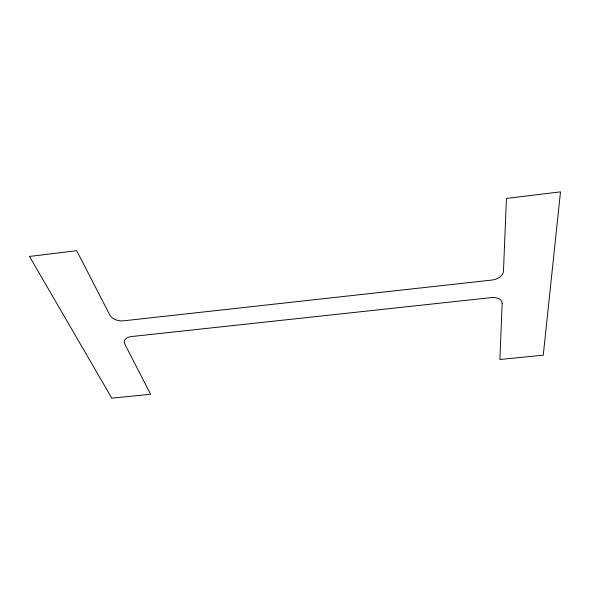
<?xml version="1.0" encoding="UTF-8"?>
<svg xmlns="http://www.w3.org/2000/svg" width="590" height="590" viewBox="0 0 590 590"><rect width="100%" height="100%" fill="white"/><g stroke="black" fill="none" stroke-linecap="round" stroke-linejoin="round"><path stroke-width="0.89" d="M502.156 303.584L499.885 359.494L543.265 355.173L560.5 191.853L506.426 198.432L503.476 271.12A11.542 7.626 -12.6 0 1 491.876 280.066L123.524 320.82A10.922 6.881 10.1 0 1 109.851 315.082L76.693 250.706L29.5 256.444L111.783 398.147L150.642 394.282L124.778 344.058A10.421 6.357 8.5 0 1 131.386 336.558L491.433 297.589A11.018 6.992 -11.4 0 1 502.156 303.584"/></g></svg>
